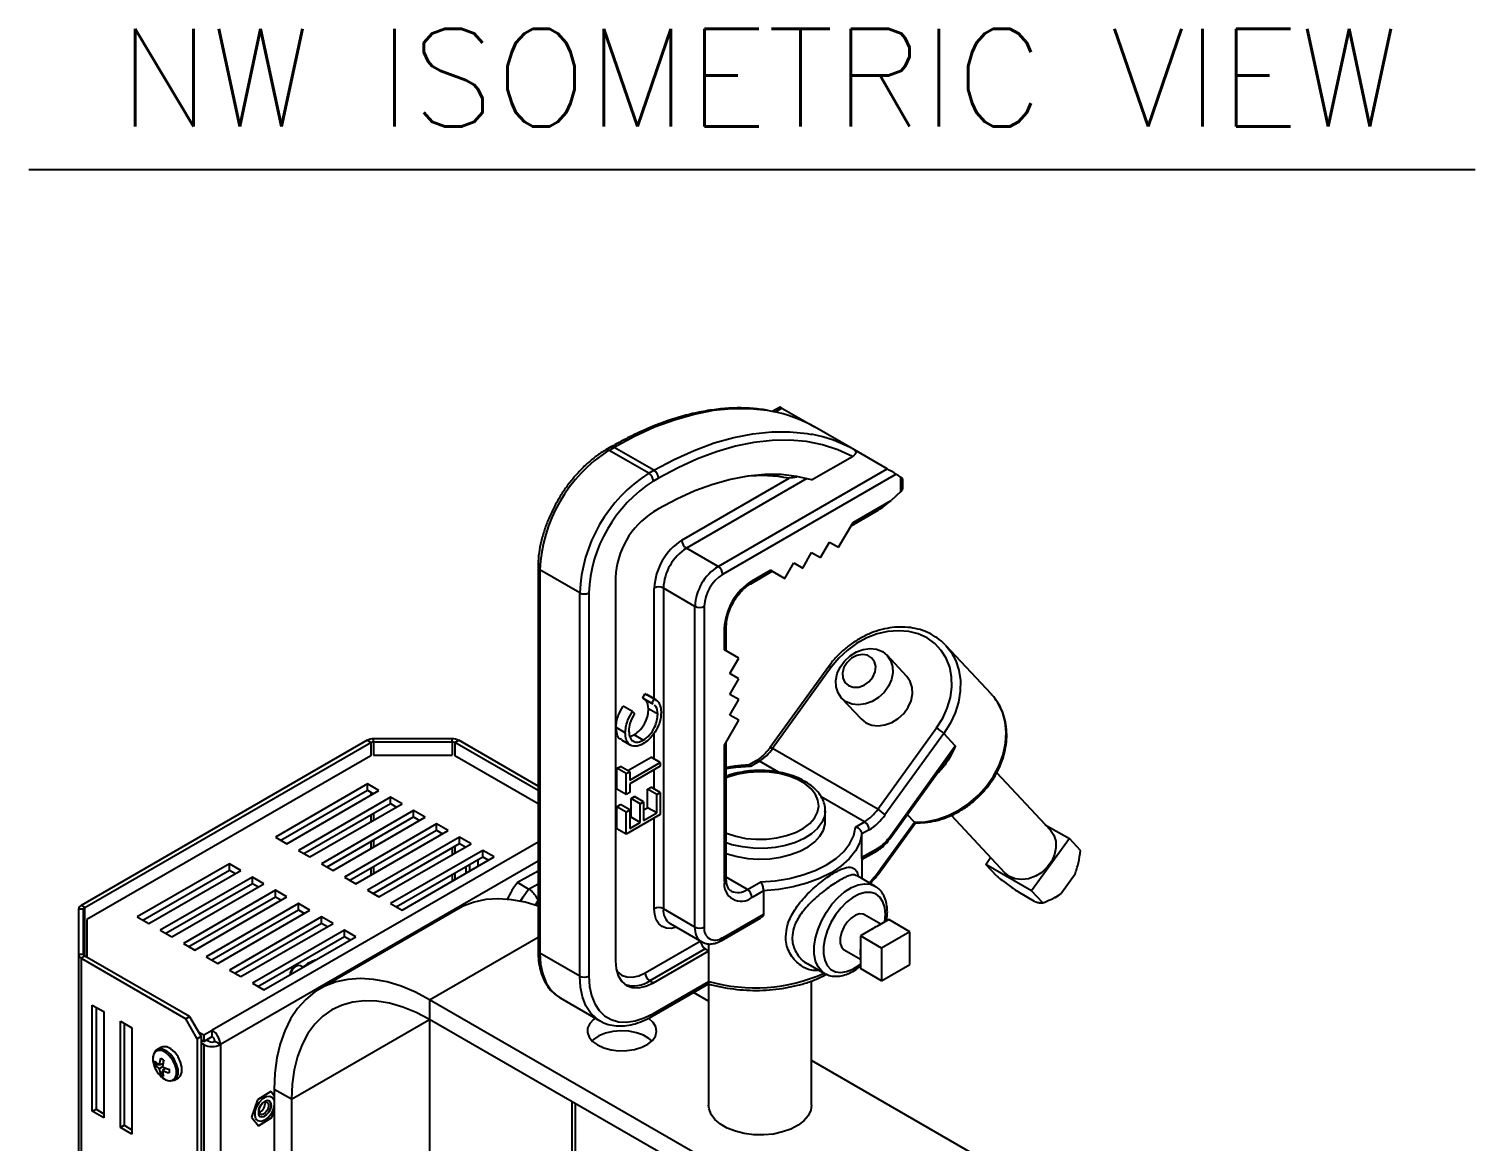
# Model space of a CAD drawing. Extents: x 9.3 to 87.2, y 0.6 to 68.8.
# Drawn here: x 9.65 to 20.75, y 11.1 to 19.64 of the extents above; entities that cross this region are included whole.
import ezdxf
from ezdxf.enums import TextEntityAlignment as Align

# ---------------------------------------------------------------- set-up
doc = ezdxf.new("R2010")
doc.units = 0
doc.header["$MEASUREMENT"] = 0
doc.layers.add('OBJECT', color=7, linetype='CONTINUOUS')
doc.styles.get("Standard").update_dxf_attribs({"font": 'SIMPLEX'})

msp = doc.modelspace()

# ---------------------------------------------------------------- linework, layer by layer
at = {"layer": 'OBJECT', "color": 1}
msp.add_line((9.65, 18.56), (20.754, 18.56), dxfattribs=at)
at = {"layer": 'OBJECT'}
for p, q in [((15.417, 16.737), (15.358, 16.703)), ((15.432, 16.728), (15.38, 16.698)), ((15.432, 16.728), (15.683, 16.584)), ((15.988, 16.407), (15.683, 16.584)), ((14.119, 16.43), (14.079, 16.407)), ((14.144, 16.427), (14.104, 16.404)), ((14.409, 16.228), (14.104, 16.404)), ((14.449, 16.251), (14.144, 16.427)), ((15.66, 16.177), (15.973, 16.358)), ((16.239, 16.262), (15.988, 16.407)), ((14.409, 16.228), (14.449, 16.251)), ((14.941, 15.513), (16.239, 16.262)), ((16.308, 16.22), (14.976, 15.451)), ((16.308, 16.22), (16.345, 16.196)), ((14.485, 16.19), (14.445, 16.167)), ((14.663, 15.714), (15.488, 16.19)), ((15.624, 16.187), (14.698, 15.653)), ((16.345, 16.087), (16.345, 16.196)), ((16.36, 16.121), (16.36, 16.185)), ((15.978, 15.851), (16.271, 16.02)), ((16.345, 16.087), (16.271, 16.02)), ((14.485, 15.955), (14.445, 15.932)), ((15.963, 15.825), (16.17, 15.945)), ((15.867, 15.66), (15.978, 15.851)), ((15.729, 15.58), (15.798, 15.699)), ((15.798, 15.699), (15.867, 15.66)), ((15.798, 15.699), (15.867, 15.66)), ((14.941, 15.513), (14.698, 15.653)), ((15.592, 15.5), (15.66, 15.62)), ((15.66, 15.62), (15.729, 15.58)), ((15.66, 15.62), (15.729, 15.58)), ((13.559, 15.506), (13.559, 12.563)), ((13.879, 15.309), (13.573, 15.486)), ((13.573, 15.486), (13.573, 12.542)), ((15.192, 15.38), (15.358, 15.476)), ((15.202, 15.403), (15.343, 15.484)), ((15.343, 15.484), (15.454, 15.421)), ((15.358, 15.476), (15.454, 15.421)), ((15.454, 15.421), (15.523, 15.54)), ((15.523, 15.54), (15.592, 15.5)), ((15.523, 15.54), (15.592, 15.5)), ((14.153, 15.427), (14.153, 12.483)), ((14.451, 14.495), (14.451, 15.346)), ((14.764, 15.206), (14.522, 15.346)), ((14.522, 15.346), (14.522, 12.883)), ((13.879, 12.366), (13.879, 15.309)), ((13.95, 15.309), (13.95, 12.366)), ((14.764, 12.743), (14.764, 15.206)), ((14.835, 15.206), (14.835, 12.743)), ((14.99, 14.872), (14.99, 15.035)), ((15.004, 14.864), (15.004, 15.056)), ((16.685, 14.911), (16.689, 14.906)), ((17.04, 14.531), (16.689, 14.906)), ((15.1, 14.808), (14.99, 14.872)), ((15.031, 14.689), (15.1, 14.808)), ((16.391, 14.668), (16.24, 14.83)), ((15.1, 14.649), (15.031, 14.689)), ((15.791, 14.745), (15.34, 14.12)), ((15.811, 14.738), (15.36, 14.113)), ((15.031, 14.53), (15.1, 14.649)), ((14.284, 14.398), (14.213, 14.439)), ((14.363, 14.501), (14.379, 14.534)), ((14.434, 14.461), (14.363, 14.501)), ((14.379, 14.534), (14.393, 14.526)), ((14.45, 14.493), (14.379, 14.534)), ((14.465, 14.487), (14.394, 14.528)), ((14.434, 14.461), (14.45, 14.493)), ((14.442, 14.454), (14.434, 14.461)), ((15.1, 14.49), (15.031, 14.53)), ((15.031, 14.371), (15.1, 14.49)), ((15.889, 14.502), (16.04, 14.341)), ((14.284, 14.398), (14.3, 14.383)), ((14.478, 14.378), (14.407, 14.419)), ((14.99, 14.14), (15.1, 14.331)), ((15.1, 14.331), (15.031, 14.371)), ((14.229, 14.234), (14.159, 14.275)), ((14.264, 14.207), (14.296, 14.219)), ((14.367, 14.178), (14.296, 14.219)), ((14.451, 14.033), (14.451, 14.233)), ((16.168, 13.647), (16.619, 14.272)), ((16.674, 14.229), (16.223, 13.604)), ((16.674, 14.229), (16.763, 14.134)), ((12.246, 14.177), (10.051, 12.909)), ((10.079, 12.893), (12.275, 14.16)), ((12.275, 14.16), (12.246, 14.177)), ((12.275, 14.16), (12.275, 14.058)), ((12.296, 14.165), (12.296, 14.188)), ((12.9, 14.188), (12.296, 14.188)), ((12.296, 14.165), (12.9, 14.165)), ((12.296, 14.165), (12.296, 14.063)), ((12.9, 14.165), (12.9, 14.188)), ((12.9, 14.165), (12.9, 14.063)), ((12.921, 14.16), (12.95, 14.177)), ((13.559, 13.792), (12.921, 14.16)), ((12.921, 14.16), (12.921, 14.058)), ((13.559, 13.825), (12.95, 14.177)), ((14.199, 14.181), (14.27, 14.14)), ((14.99, 13.093), (14.99, 14.14)), ((15.004, 13.113), (15.004, 14.165)), ((16.168, 13.647), (15.36, 14.113)), ((16.254, 13.428), (16.763, 14.134)), ((12.275, 14.058), (10.094, 12.8)), ((12.296, 14.063), (12.9, 14.063)), ((13.559, 13.69), (12.921, 14.058)), ((14.249, 13.944), (14.427, 14.047)), ((14.263, 13.87), (14.498, 14.006)), ((14.498, 14.006), (14.427, 14.047)), ((14.498, 14.006), (14.498, 13.979)), ((15.234, 14.02), (15.174, 13.985)), ((15.259, 14.017), (15.19, 13.977)), ((15.406, 13.932), (15.259, 14.017)), ((16.259, 13.42), (16.679, 14.001)), ((14.165, 13.962), (14.192, 13.977)), ((14.165, 13.803), (14.165, 13.962)), ((14.236, 13.921), (14.165, 13.962)), ((14.263, 13.936), (14.192, 13.977)), ((14.236, 13.921), (14.263, 13.936)), ((14.236, 13.762), (14.236, 13.921)), ((14.498, 13.979), (14.263, 13.843)), ((14.263, 13.936), (14.263, 13.87)), ((14.451, 13.804), (14.451, 13.952)), ((17.493, 13.487), (17.081, 13.928)), ((12.25, 13.842), (11.543, 13.434)), ((11.585, 13.409), (12.25, 13.793)), ((11.631, 13.383), (12.338, 13.791)), ((12.338, 13.791), (12.25, 13.842)), ((12.25, 13.793), (12.25, 13.842)), ((12.25, 13.793), (12.296, 13.766)), ((12.275, 13.778), (12.275, 13.754)), ((14.236, 13.762), (14.165, 13.803)), ((14.263, 13.777), (14.236, 13.762)), ((14.263, 13.843), (14.263, 13.777)), ((14.4, 13.803), (14.427, 13.818)), ((14.4, 13.659), (14.4, 13.803)), ((14.471, 13.762), (14.4, 13.803)), ((14.498, 13.777), (14.427, 13.818)), ((14.471, 13.762), (14.498, 13.777)), ((14.498, 13.777), (14.498, 13.607)), ((12.426, 13.74), (11.719, 13.332)), ((11.762, 13.307), (12.426, 13.691)), ((11.808, 13.281), (12.515, 13.689)), ((12.515, 13.689), (12.426, 13.74)), ((12.426, 13.691), (12.426, 13.74)), ((12.426, 13.691), (12.472, 13.664)), ((14.165, 13.667), (14.192, 13.683)), ((14.165, 13.497), (14.165, 13.667)), ((14.236, 13.626), (14.165, 13.667)), ((14.263, 13.642), (14.192, 13.683)), ((14.273, 13.729), (14.3, 13.745)), ((14.273, 13.586), (14.273, 13.729)), ((14.343, 13.688), (14.273, 13.729)), ((14.37, 13.704), (14.3, 13.745)), ((14.343, 13.688), (14.37, 13.704)), ((14.343, 13.545), (14.343, 13.688)), ((14.37, 13.704), (14.37, 13.56)), ((14.37, 13.642), (14.4, 13.659)), ((14.471, 13.619), (14.4, 13.659)), ((14.471, 13.619), (14.471, 13.762)), ((16.066, 13.551), (15.732, 13.744)), ((12.603, 13.638), (11.896, 13.229)), ((11.939, 13.205), (12.603, 13.589)), ((11.985, 13.178), (12.692, 13.587)), ((12.275, 13.603), (12.275, 13.55)), ((12.296, 13.615), (12.296, 13.562)), ((12.692, 13.587), (12.603, 13.638)), ((12.603, 13.589), (12.603, 13.638)), ((12.603, 13.589), (12.649, 13.562)), ((14.236, 13.626), (14.263, 13.642)), ((14.236, 13.456), (14.236, 13.626)), ((14.498, 13.607), (14.236, 13.456)), ((14.263, 13.642), (14.263, 13.499)), ((14.263, 13.58), (14.273, 13.586)), ((14.343, 13.545), (14.273, 13.586)), ((14.37, 13.56), (14.471, 13.619)), ((14.451, 12.883), (14.451, 13.58)), ((15.764, 13.554), (15.764, 13.636)), ((15.764, 13.636), (15.764, 13.628)), ((15.997, 13.511), (16.066, 13.551)), ((16.192, 13.192), (16.449, 13.548)), ((16.449, 13.548), (16.394, 13.607)), ((16.73, 13.601), (17.142, 13.159)), ((12.78, 13.536), (12.073, 13.127)), ((12.115, 13.103), (12.78, 13.487)), ((12.161, 13.076), (12.868, 13.485)), ((12.868, 13.485), (12.78, 13.536)), ((12.78, 13.487), (12.78, 13.536)), ((12.78, 13.487), (12.826, 13.46)), ((14.236, 13.456), (14.165, 13.497)), ((14.263, 13.499), (14.343, 13.545)), ((16.102, 13.49), (16.046, 13.458)), ((16.046, 13.279), (16.046, 13.458)), ((16.197, 13.183), (16.457, 13.544)), ((17.454, 13.528), (17.639, 13.422)), ((13.559, 13.395), (11.056, 11.951)), ((11.543, 13.434), (11.631, 13.383)), ((11.719, 13.332), (11.808, 13.281)), ((12.957, 13.434), (12.25, 13.025)), ((12.275, 13.399), (12.275, 13.346)), ((12.292, 13.001), (12.957, 13.385)), ((12.296, 13.411), (12.296, 13.358)), ((12.338, 12.974), (13.045, 13.383)), ((13.134, 13.332), (12.426, 12.923)), ((12.9, 13.352), (12.9, 13.299)), ((12.921, 13.364), (12.921, 13.311)), ((13.045, 13.383), (12.957, 13.434)), ((12.957, 13.385), (12.957, 13.434)), ((12.957, 13.385), (13.003, 13.358)), ((13.222, 13.281), (13.134, 13.332)), ((13.134, 13.283), (13.134, 13.332)), ((16.046, 13.279), (16.173, 13.352)), ((16.048, 13.263), (16.163, 13.329)), ((17.639, 13.422), (17.349, 13.02)), ((17.724, 13.331), (17.639, 13.422)), ((11.189, 13.229), (10.482, 12.821)), ((13.559, 13.248), (11.12, 11.841)), ((11.277, 13.178), (11.189, 13.229)), ((11.189, 13.181), (11.189, 13.229)), ((11.896, 13.229), (11.985, 13.178)), ((12.469, 12.899), (13.134, 13.283)), ((12.515, 12.872), (13.222, 13.281)), ((13.036, 13.173), (13.036, 13.226)), ((13.096, 13.261), (13.096, 13.208)), ((13.134, 13.283), (13.18, 13.256)), ((16.048, 13.114), (16.048, 13.263)), ((16.996, 13.224), (17.033, 13.276)), ((17.349, 13.02), (16.996, 13.224)), ((17.081, 13.133), (16.996, 13.224)), ((10.524, 12.797), (11.189, 13.181)), ((10.57, 12.77), (11.277, 13.178)), ((11.366, 13.127), (10.659, 12.719)), ((11.189, 13.181), (11.235, 13.154)), ((11.454, 13.076), (11.366, 13.127)), ((11.366, 13.078), (11.366, 13.127)), ((12.073, 13.127), (12.161, 13.076)), ((12.275, 13.195), (12.275, 13.142)), ((12.296, 13.207), (12.296, 13.154)), ((12.9, 13.148), (12.9, 13.095)), ((12.921, 13.16), (12.921, 13.107)), ((13.008, 13.157), (13.008, 13.21)), ((13.559, 13.173), (13.402, 13.084)), ((15.167, 13.032), (15.004, 13.125)), ((16.146, 13.058), (16.007, 13.139)), ((17.682, 13.148), (17.578, 13.003)), ((10.701, 12.695), (11.366, 13.078)), ((10.747, 12.668), (11.454, 13.076)), ((11.543, 13.025), (10.836, 12.617)), ((11.366, 13.078), (11.412, 13.052)), ((11.631, 12.974), (11.543, 13.025)), ((11.543, 12.976), (11.543, 13.025)), ((12.25, 13.025), (12.338, 12.974)), ((12.296, 13.003), (12.296, 12.999)), ((13.487, 13.035), (13.402, 13.084)), ((13.487, 13.035), (13.559, 13.076)), ((15.167, 13.032), (15.269, 13.091)), ((15.291, 13.022), (15.202, 12.97)), ((15.291, 13.022), (15.291, 12.843)), ((17.372, 12.94), (17.245, 13.013)), ((17.434, 12.929), (17.349, 13.02)), ((10.07, 12.88), (10.03, 12.88)), ((10.03, 12.88), (10.03, 12.532)), ((10.079, 12.893), (10.051, 12.909)), ((10.07, 12.532), (10.07, 12.88)), ((10.079, 12.519), (10.079, 12.893)), ((10.878, 12.593), (11.543, 12.976)), ((10.924, 12.566), (11.631, 12.974)), ((11.719, 12.923), (11.012, 12.515)), ((11.543, 12.976), (11.589, 12.95)), ((11.808, 12.872), (11.719, 12.923)), ((11.719, 12.874), (11.719, 12.923)), ((12.944, 12.881), (11.883, 12.269)), ((12.426, 12.923), (12.515, 12.872)), ((13.56, 12.946), (13.536, 12.912)), ((14.764, 12.743), (14.522, 12.883)), ((17.52, 12.966), (17.529, 12.971)), ((10.094, 12.8), (10.094, 12.51)), ((10.482, 12.821), (10.57, 12.77)), ((11.055, 12.491), (11.719, 12.874)), ((11.101, 12.464), (11.808, 12.872)), ((11.896, 12.821), (11.189, 12.413)), ((11.231, 12.389), (11.896, 12.772)), ((11.277, 12.362), (11.985, 12.77)), ((11.719, 12.874), (11.765, 12.848)), ((11.985, 12.77), (11.896, 12.821)), ((11.896, 12.772), (11.896, 12.821)), ((11.896, 12.772), (11.942, 12.746)), ((14.966, 12.638), (15.269, 12.813)), ((14.976, 12.661), (15.291, 12.843)), ((16.19, 12.765), (16.066, 12.837)), ((16.252, 12.801), (16.161, 12.748)), ((16.415, 12.707), (16.252, 12.801)), ((10.659, 12.719), (10.747, 12.668)), ((12.073, 12.719), (11.366, 12.311)), ((11.408, 12.287), (12.073, 12.67)), ((11.454, 12.26), (12.161, 12.668)), ((12.161, 12.668), (12.073, 12.719)), ((12.073, 12.67), (12.073, 12.719)), ((12.073, 12.67), (12.119, 12.644)), ((12.727, 12.185), (13.559, 12.666)), ((14.573, 12.769), (14.816, 12.629)), ((16.126, 12.728), (16.034, 12.675)), ((16.197, 12.581), (16.034, 12.675)), ((16.034, 12.675), (16.034, 12.57)), ((16.161, 12.748), (16.126, 12.728)), ((16.415, 12.707), (16.197, 12.581)), ((16.415, 12.456), (16.415, 12.707)), ((10.836, 12.617), (10.924, 12.566)), ((14.382, 12.392), (14.804, 12.635)), ((14.843, 12.576), (14.418, 12.331)), ((14.445, 12.315), (14.87, 12.561)), ((14.843, 12.576), (14.87, 12.561)), ((14.87, 12.561), (14.87, 12.614)), ((14.87, 12.325), (14.87, 12.561)), ((15.91, 12.567), (16.034, 12.495)), ((16.034, 12.57), (16.034, 12.529)), ((16.197, 12.581), (16.197, 12.33)), ((10.03, 12.532), (10.03, 6.999)), ((10.07, 12.532), (10.03, 12.532)), ((10.079, 12.519), (10.051, 12.503)), ((10.051, 12.503), (10.051, 6.971)), ((10.051, 12.503), (10.855, 12.039)), ((10.883, 12.055), (10.079, 12.519)), ((11.012, 12.515), (11.101, 12.464)), ((11.701, 12.442), (11.688, 12.434)), ((11.753, 12.435), (11.736, 12.445)), ((13.879, 12.366), (13.573, 12.542)), ((15.631, 12.46), (15.759, 12.387)), ((16.034, 12.529), (16.034, 12.424)), ((16.197, 12.33), (16.415, 12.456)), ((11.189, 12.413), (11.277, 12.362)), ((14.418, 12.331), (14.445, 12.315)), ((14.445, 12.08), (14.87, 12.325)), ((15.659, 11.374), (15.659, 12.329)), ((15.763, 12.384), (15.759, 12.387)), ((16.197, 12.33), (16.034, 12.424)), ((11.366, 12.311), (11.454, 12.26)), ((14.434, 12.057), (14.867, 12.307)), ((14.869, 12.173), (14.752, 12.241)), ((14.869, 12.306), (14.869, 11.374)), ((10.137, 12.144), (10.226, 12.093)), ((10.137, 11.328), (10.137, 12.144)), ((10.166, 12.128), (10.166, 11.344)), ((12.727, 12.185), (12.727, 12.033)), ((16.74, 9.868), (12.727, 12.185)), ((13.729, 12.199), (14.034, 12.022)), ((10.226, 12.093), (10.226, 11.277)), ((10.353, 12.02), (10.441, 11.969)), ((10.353, 11.203), (10.353, 12.02)), ((10.381, 12.003), (10.381, 11.22)), ((10.855, 12.039), (10.883, 12.055)), ((10.943, 11.885), (10.855, 12.039)), ((10.883, 12.055), (10.972, 11.902)), ((11.666, 11.42), (12.727, 12.032)), ((16.74, 9.716), (12.727, 12.033)), ((12.727, 12.032), (12.727, 8.038)), ((10.441, 11.969), (10.441, 11.152)), ((10.972, 11.902), (10.943, 11.885)), ((10.943, 11.885), (10.943, 6.728)), ((10.95, 11.939), (10.993, 11.914)), ((10.972, 11.902), (10.972, 6.757)), ((10.993, 11.914), (11.056, 11.951)), ((10.993, 11.914), (10.993, 11.865)), ((10.993, 11.865), (11.056, 11.902)), ((11.056, 11.902), (11.056, 11.951)), ((10.664, 11.819), (10.633, 11.801)), ((10.993, 11.865), (10.972, 11.877)), ((10.972, 11.853), (10.993, 11.841)), ((10.993, 11.841), (10.993, 6.776)), ((11.035, 11.865), (11.014, 11.877)), ((11.12, 11.841), (11.078, 11.865)), ((11.12, 11.841), (11.12, 6.865)), ((10.619, 11.685), (10.646, 11.688)), ((10.651, 11.685), (10.679, 11.696)), ((10.677, 11.67), (10.651, 11.655)), ((10.665, 11.691), (10.679, 11.692)), ((10.677, 11.64), (10.7, 11.66)), ((10.688, 11.65), (10.697, 11.661)), ((17.801, 10.481), (15.659, 11.717)), ((10.661, 11.613), (10.677, 11.635)), ((10.768, 11.567), (10.799, 11.585)), ((11.508, 11.479), (11.406, 11.415)), ((11.534, 11.447), (11.508, 11.479)), ((11.666, 11.42), (11.534, 11.496)), ((11.534, 11.496), (11.534, 7.268)), ((10.137, 11.328), (10.166, 11.344)), ((10.226, 11.277), (10.137, 11.328)), ((10.166, 11.344), (10.226, 11.309)), ((11.406, 11.415), (11.359, 11.283)), ((11.495, 11.407), (11.495, 11.407)), ((11.515, 11.279), (11.534, 11.331)), ((11.666, 11.42), (11.666, 7.242)), ((13.821, 8.668), (13.821, 11.401)), ((13.848, 8.683), (13.848, 11.385)), ((10.353, 11.203), (10.381, 11.22)), ((10.381, 11.22), (10.441, 11.185)), ((11.359, 11.283), (11.413, 11.215)), ((11.413, 11.215), (11.515, 11.279)), ((11.426, 11.287), (11.426, 11.287)), ((10.441, 11.152), (10.353, 11.203))]:
    msp.add_line(p, q, dxfattribs=at)
at = {"layer": 'OBJECT', "flags": 128}
for points in [[(15.356, 16.703), (15.32, 16.71), (15.186, 16.723), (15.047, 16.723), (14.904, 16.709), (14.757, 16.68), (14.606, 16.637), (14.453, 16.581), (14.299, 16.511), (14.144, 16.427)], [(14.449, 16.251), (14.604, 16.334), (14.759, 16.404), (14.912, 16.461), (15.062, 16.504), (15.209, 16.532), (15.353, 16.547), (15.492, 16.547), (15.626, 16.533), (15.66, 16.527)], [(15.973, 16.358), (15.862, 16.408), (15.744, 16.446), (15.62, 16.471), (15.49, 16.482), (15.356, 16.48), (15.217, 16.464), (15.075, 16.435), (14.93, 16.393), (14.783, 16.338), (14.634, 16.27), (14.485, 16.19)], [(15.66, 16.177), (15.545, 16.204), (15.425, 16.218), (15.3, 16.219), (15.171, 16.206), (15.038, 16.181), (14.902, 16.143), (14.764, 16.093), (14.625, 16.03), (14.485, 15.955)], [(16.619, 14.272), (16.666, 14.346), (16.701, 14.425), (16.725, 14.505), (16.736, 14.585), (16.734, 14.664), (16.72, 14.738), (16.693, 14.807), (16.654, 14.868), (16.605, 14.921), (16.546, 14.963), (16.479, 14.994), (16.405, 15.013), (16.326, 15.019), (16.245, 15.012), (16.163, 14.994), (16.083, 14.963), (16.005, 14.92), (15.933, 14.868), (15.868, 14.807), (15.811, 14.738)], [(15.926, 14.473), (15.889, 14.502), (15.863, 14.541), (15.848, 14.587), (15.846, 14.637), (15.857, 14.689), (15.879, 14.74), (15.913, 14.786), (15.955, 14.826), (16.004, 14.856), (16.056, 14.875), (16.109, 14.882), (16.159, 14.876), (16.204, 14.859), (16.24, 14.829), (16.266, 14.791), (16.281, 14.745), (16.283, 14.695), (16.273, 14.643), (16.25, 14.592), (16.216, 14.545), (16.174, 14.506), (16.125, 14.476), (16.073, 14.457), (16.02, 14.45), (15.97, 14.455), (15.926, 14.473)], [(16.689, 14.906), (16.731, 14.854), (16.766, 14.788), (16.79, 14.715), (16.802, 14.636), (16.801, 14.554), (16.787, 14.471), (16.761, 14.388), (16.723, 14.306), (16.674, 14.229)], [(15.943, 14.597), (15.979, 14.585), (16.021, 14.586), (16.063, 14.6), (16.1, 14.626), (16.129, 14.662), (16.147, 14.702), (16.152, 14.743), (16.142, 14.781), (16.12, 14.811), (16.088, 14.83), (16.048, 14.835), (16.006, 14.828), (15.966, 14.807), (15.932, 14.776), (15.908, 14.737), (15.897, 14.696), (15.899, 14.656), (15.915, 14.622), (15.943, 14.597)], [(16.04, 14.341), (16.076, 14.312), (16.121, 14.294), (16.171, 14.288), (16.223, 14.295), (16.276, 14.315), (16.324, 14.345), (16.367, 14.384), (16.4, 14.431), (16.423, 14.481), (16.434, 14.533), (16.432, 14.584), (16.417, 14.63), (16.391, 14.668), (16.391, 14.668)], [(16.449, 13.548), (16.534, 13.552), (16.621, 13.569), (16.707, 13.599), (16.79, 13.641), (16.868, 13.693), (16.94, 13.755), (17.003, 13.825), (17.057, 13.902), (17.1, 13.984), (17.13, 14.068), (17.148, 14.154), (17.153, 14.238), (17.145, 14.319), (17.124, 14.395), (17.09, 14.465), (17.058, 14.51)], [(17.058, 14.51), (17.044, 14.526), (17.04, 14.531)], [(15.19, 13.977), (15.078, 13.969), (15.004, 13.959)], [(15.004, 13.464), (15.007, 13.463), (15.078, 13.44), (15.154, 13.424), (15.233, 13.417), (15.314, 13.418), (15.393, 13.428), (15.468, 13.445), (15.536, 13.47), (15.596, 13.501), (15.645, 13.538), (15.681, 13.58), (15.705, 13.624), (15.714, 13.671), (15.708, 13.717), (15.689, 13.762), (15.655, 13.805), (15.609, 13.843), (15.552, 13.876), (15.486, 13.902), (15.412, 13.922), (15.334, 13.933), (15.254, 13.936), (15.173, 13.931), (15.096, 13.917), (15.024, 13.896), (15.004, 13.889)], [(15.764, 13.628), (15.758, 13.593), (15.739, 13.545), (15.705, 13.5), (15.659, 13.459), (15.602, 13.423), (15.535, 13.393), (15.46, 13.37), (15.379, 13.355), (15.296, 13.347), (15.211, 13.349), (15.128, 13.358), (15.048, 13.375), (15.004, 13.389)], [(15.004, 13.307), (15.011, 13.305), (15.087, 13.284), (15.169, 13.27), (15.253, 13.265), (15.338, 13.268), (15.42, 13.28), (15.498, 13.299), (15.57, 13.326), (15.632, 13.359), (15.684, 13.397), (15.724, 13.441), (15.75, 13.487), (15.763, 13.536), (15.764, 13.554)], [(15.269, 13.091), (15.381, 13.099), (15.49, 13.116), (15.593, 13.143), (15.688, 13.178), (15.773, 13.22), (15.847, 13.269), (15.907, 13.324), (15.953, 13.384), (15.983, 13.447), (15.997, 13.511)], [(16.046, 13.458), (16.029, 13.391), (15.996, 13.327), (15.948, 13.266), (15.885, 13.21), (15.809, 13.159), (15.721, 13.115), (15.623, 13.079), (15.517, 13.051), (15.406, 13.032), (15.291, 13.022)], [(17.493, 13.487), (17.493, 13.487), (17.519, 13.448), (17.534, 13.402), (17.536, 13.352), (17.525, 13.3), (17.503, 13.249), (17.469, 13.203), (17.427, 13.163), (17.378, 13.133), (17.326, 13.114), (17.273, 13.107), (17.223, 13.112), (17.178, 13.13), (17.142, 13.159)], [(16.173, 13.352), (16.172, 13.344), (16.17, 13.338), (16.167, 13.333), (16.163, 13.329), (16.163, 13.329)], [(16.254, 13.428), (16.257, 13.425), (16.259, 13.422), (16.259, 13.42), (16.259, 13.42)], [(16.197, 13.183), (16.197, 13.183), (16.197, 13.185), (16.195, 13.188), (16.192, 13.192)], [(13.425, 12.942), (13.444, 12.975), (13.487, 13.035)], [(15.759, 12.387), (15.737, 12.403), (15.709, 12.437), (15.689, 12.482), (15.68, 12.535), (15.68, 12.595), (15.689, 12.66), (15.709, 12.727), (15.737, 12.794), (15.773, 12.858), (15.815, 12.918), (15.863, 12.97), (15.913, 13.013), (15.965, 13.046), (16.017, 13.067), (16.066, 13.076), (16.111, 13.072), (16.146, 13.058)], [(16.222, 12.783), (16.226, 12.84), (16.221, 12.893), (16.207, 12.937), (16.183, 12.973), (16.152, 12.997), (16.114, 13.009), (16.071, 13.008), (16.024, 12.995), (15.976, 12.97), (15.928, 12.934), (15.883, 12.889), (15.842, 12.836), (15.807, 12.777), (15.779, 12.715), (15.76, 12.653), (15.75, 12.593), (15.75, 12.537), (15.76, 12.488), (15.779, 12.448), (15.807, 12.418), (15.842, 12.4), (15.883, 12.394), (15.928, 12.401), (15.976, 12.42), (16.024, 12.451), (16.034, 12.459)], [(16.146, 13.058), (16.151, 13.055), (16.154, 13.053)], [(13.559, 12.904), (13.461, 12.933), (13.356, 12.953), (13.256, 12.96), (13.159, 12.954), (13.068, 12.934), (12.984, 12.902), (12.944, 12.881)], [(14.621, 12.741), (14.582, 12.732), (14.545, 12.734), (14.513, 12.746), (14.487, 12.768), (14.467, 12.799), (14.455, 12.838), (14.451, 12.883)], [(16.066, 12.837), (16.056, 12.841), (16.028, 12.844), (15.996, 12.834), (15.963, 12.812), (15.932, 12.781), (15.907, 12.742), (15.888, 12.7), (15.879, 12.658), (15.879, 12.62), (15.888, 12.59), (15.907, 12.569), (15.91, 12.567)], [(11.736, 12.445), (11.72, 12.448), (11.701, 12.442)], [(13.573, 12.542), (13.579, 12.458), (13.595, 12.382), (13.621, 12.315), (13.658, 12.26), (13.703, 12.216), (13.729, 12.199)], [(14.153, 12.483), (14.159, 12.421), (14.175, 12.367), (14.202, 12.325), (14.239, 12.295), (14.283, 12.278), (14.333, 12.276), (14.388, 12.289), (14.445, 12.315)], [(12.727, 12.185), (12.617, 12.243), (12.507, 12.288), (12.4, 12.321), (12.296, 12.341), (12.195, 12.348), (12.099, 12.341), (12.008, 12.322), (11.923, 12.29), (11.845, 12.245), (11.775, 12.187), (11.712, 12.118), (11.659, 12.038), (11.614, 11.947), (11.579, 11.847), (11.554, 11.738), (11.539, 11.621), (11.534, 11.496)], [(14.032, 12.024), (14.008, 12.04), (13.963, 12.083), (13.927, 12.139), (13.9, 12.206), (13.884, 12.282), (13.879, 12.366)], [(13.95, 12.366), (13.955, 12.287), (13.97, 12.216), (13.994, 12.154), (14.028, 12.102), (14.07, 12.061), (14.12, 12.032), (14.177, 12.016), (14.239, 12.013), (14.305, 12.023), (14.374, 12.045), (14.445, 12.08)], [(14.161, 12.411), (14.17, 12.4), (14.201, 12.374), (14.24, 12.36), (14.284, 12.358), (14.332, 12.369), (14.382, 12.392)], [(12.727, 12.033), (12.623, 12.087), (12.52, 12.128), (12.419, 12.158), (12.321, 12.174), (12.227, 12.177), (12.137, 12.166), (12.054, 12.143), (11.977, 12.107), (11.907, 12.058), (11.845, 11.997), (11.791, 11.925), (11.747, 11.842), (11.712, 11.749), (11.686, 11.647), (11.671, 11.537), (11.666, 11.42)], [(13.999, 12.043), (13.986, 12.033), (13.956, 12.002), (13.94, 11.967), (13.939, 11.932), (13.951, 11.897), (13.977, 11.865), (14.015, 11.837)], [(14.015, 11.837), (14.064, 11.815), (14.12, 11.8), (14.18, 11.793), (14.242, 11.794), (14.301, 11.803), (14.355, 11.82), (14.401, 11.843), (14.437, 11.872), (14.46, 11.906), (14.468, 11.941), (14.463, 11.976), (14.444, 12.01), (14.411, 12.04), (14.407, 12.043)], [(14.433, 11.869), (14.411, 11.888), (14.368, 11.913), (14.315, 11.931), (14.257, 11.943), (14.195, 11.946), (14.134, 11.941), (14.077, 11.927), (14.027, 11.907), (13.986, 11.88), (13.973, 11.869)], [(10.639, 11.623), (10.642, 11.62), (10.67, 11.59), (10.699, 11.57), (10.728, 11.562), (10.754, 11.566), (10.772, 11.583), (10.782, 11.61), (10.782, 11.645), (10.772, 11.683), (10.754, 11.721), (10.728, 11.754), (10.699, 11.779), (10.67, 11.794), (10.642, 11.796), (10.62, 11.785), (10.606, 11.763), (10.601, 11.732), (10.601, 11.732)], [(10.734, 11.562), (10.739, 11.561), (10.765, 11.566), (10.784, 11.583), (10.795, 11.612), (10.795, 11.648), (10.784, 11.688), (10.765, 11.728), (10.739, 11.763), (10.708, 11.789), (10.677, 11.804), (10.648, 11.806), (10.625, 11.795), (10.611, 11.774)], [(10.799, 11.585), (10.815, 11.601), (10.825, 11.629), (10.825, 11.666), (10.815, 11.706), (10.796, 11.746), (10.77, 11.781), (10.739, 11.807), (10.708, 11.822), (10.679, 11.824), (10.664, 11.819)], [(10.601, 11.732), (10.606, 11.695), (10.617, 11.661)], [(11.461, 11.26), (11.433, 11.25), (11.41, 11.254), (11.393, 11.269), (11.386, 11.296), (11.388, 11.329), (11.4, 11.365), (11.421, 11.398), (11.447, 11.425), (11.474, 11.441), (11.5, 11.444), (11.521, 11.434), (11.533, 11.413), (11.534, 11.41)], [(11.438, 11.284), (11.456, 11.289), (11.475, 11.302), (11.492, 11.322), (11.504, 11.346), (11.509, 11.37), (11.507, 11.391), (11.498, 11.405), (11.483, 11.41), (11.465, 11.406), (11.446, 11.392), (11.429, 11.372), (11.417, 11.348), (11.412, 11.324), (11.414, 11.303), (11.423, 11.289), (11.438, 11.284)], [(11.47, 11.4), (11.482, 11.396), (11.489, 11.385), (11.49, 11.369), (11.486, 11.351), (11.477, 11.332), (11.464, 11.317), (11.449, 11.306), (11.435, 11.303), (11.424, 11.307), (11.417, 11.318), (11.415, 11.334), (11.419, 11.353), (11.429, 11.371), (11.441, 11.387), (11.456, 11.397), (11.47, 11.4)], [(11.495, 11.407), (11.498, 11.405), (11.507, 11.391), (11.509, 11.37), (11.504, 11.346), (11.492, 11.322), (11.475, 11.302), (11.456, 11.289), (11.438, 11.284), (11.426, 11.287)], [(15.659, 11.374), (15.653, 11.336), (15.634, 11.294), (15.601, 11.255), (15.556, 11.22), (15.5, 11.191), (15.436, 11.169), (15.366, 11.153), (15.292, 11.146), (15.217, 11.147), (15.143, 11.157), (15.074, 11.174), (15.012, 11.198), (14.959, 11.229), (14.917, 11.264), (14.888, 11.304), (14.872, 11.347), (14.869, 11.374)]]:
    msp.add_lwpolyline(points, dxfattribs=at)
at = {"layer": 'OBJECT'}
for centre, radius, start, end in [((15.157, 15.654), 1.068, 60.5136, 79.2711), ((15.462, 15.477), 1.069, 60.5149, 79.3556), ((14.72, 15.436), 1.148, 122.4873, 177.5127), ((14.089, 16.386), 0.0229, 51.1406, 117.5645), ((14.129, 16.407), 0.0251, 54.3806, 114.3092), ((15.026, 15.26), 1.148, 122.487, 177.513), ((14.368, 16.163), 0.0768, 2.6055, 57.3947), ((14.408, 16.186), 0.0768, 2.6055, 57.3947), ((15.02, 15.263), 1.072, 122.4873, 177.5127), ((15.273, 15.065), 1.145, 79.2079, 95.9954), ((14.786, 15.398), 0.633, 122.6055, 177.3945), ((14.912, 15.326), 0.461, 122.6054, 177.3946), ((14.74, 15.717), 0.0768, 182.6057, 237.3945), ((14.905, 15.329), 0.384, 122.6055, 177.3946), ((13.583, 15.508), 0.0238, 183.7631, 247.542), ((15.148, 15.189), 0.384, 122.6055, 177.3946), ((15.142, 15.193), 0.307, 122.6057, 177.3943), ((14.9, 15.448), 0.0768, 2.6062, 57.3938), ((14.486, 15.278), 0.0769, 62.6098, 117.3901), ((15.45, 15.014), 0.461, 122.6056, 177.3944), ((15.177, 15.4), 0.0252, 305.7096, 5.6186), ((13.914, 15.378), 0.0769, 242.6097, 297.3902), ((14.8, 15.275), 0.0769, 242.6097, 297.3904), ((14.979, 15.058), 0.0252, 294.4057, 353.9406), ((15.79, 14.713), 0.0324, 50.173, 89.1052), ((16.478, 14.028), 0.281, 45.72, 59.9874), ((12.294, 14.087), 0.101, 88.8556, 118.0405), ((12.295, 14.122), 0.0433, 88.8616, 118.034), ((12.902, 14.087), 0.101, 61.9599, 91.1435), ((12.901, 14.122), 0.0433, 61.9601, 91.143), ((15.083, 14.306), 0.338, 301.3932, 325.1483), ((15.34, 14.088), 0.0324, 50.1721, 89.1136), ((15.244, 13.997), 0.0251, 54.3837, 114.3062), ((15.89, 13.84), 0.338, 301.3932, 325.1483), ((16.025, 13.486), 0.0768, 2.6053, 57.3947), ((15.89, 13.836), 0.406, 301.3929, 325.1482), ((16.027, 13.403), 0.281, 45.7199, 59.9863), ((16.032, 13.583), 0.271, 301.3928, 325.1485), ((14.979, 13.116), 0.0251, 294.3745, 354.3048), ((15.286, 13.844), 1.116, 317.047, 324.2637), ((13.88, 12.701), 0.613, 141.2344, 155.276), ((15.119, 13.072), 0.131, 170.7858, 309.2033), ((15.094, 13.131), 0.123, 244.8765, 306.3004), ((15.125, 12.967), 0.0768, 2.6053, 57.3947), ((17.38, 13.254), 0.32, 297.761, 308.2522), ((10.065, 12.877), 0.0352, 114.3741, 174.3058), ((10.085, 12.879), 0.0151, 114.3865, 174.2944), ((14.486, 12.815), 0.0769, 62.6098, 117.3901), ((14.64, 12.867), 0.119, 172.4742, 236.2136), ((14.886, 12.729), 0.123, 173.6728, 235.3866), ((14.8, 12.811), 0.0769, 242.6097, 297.3904), ((14.921, 12.729), 0.0873, 170.7858, 309.2032), ((14.951, 12.659), 0.0252, 305.7059, 5.6205), ((16.216, 12.612), 0.147, 112.0237, 127.971), ((13.584, 12.565), 0.0251, 185.6955, 245.6247), ((14.885, 12.641), 0.0777, 186.0389, 237.2046), ((16.179, 12.55), 0.147, 172.0293, 187.9707), ((10.065, 12.535), 0.0352, 185.6954, 245.6247), ((10.085, 12.533), 0.0151, 185.6961, 245.6248), ((11.76, 12.35), 0.109, 123.0505, 166.5779), ((11.73, 12.368), 0.0779, 122.71, 175.6016), ((13.914, 12.434), 0.0769, 242.6097, 297.3902), ((14.295, 12.505), 0.214, 251.0993, 305.1309), ((14.459, 12.395), 0.0768, 182.6065, 237.3936), ((15.226, 13.579), 1.303, 254.1188, 293.9872), ((14.421, 12.077), 0.024, 304.0446, 7.2534), ((10.982, 11.834), 0.138, 2.6056, 57.3944), ((11.032, 11.863), 0.0461, 2.6051, 57.3949), ((11.056, 11.963), 0.138, 242.6097, 297.3903), ((11.056, 11.906), 0.0461, 242.6104, 297.3896), ((10.819, 11.752), 0.221, 204.276, 215.7186), ((10.758, 11.699), 0.14, 174.265, 185.735), ((10.735, 11.815), 0.155, 221.0275, 236.7719), ((10.729, 11.771), 0.14, 217.9569, 235.8729), ((10.898, 11.665), 0.248, 163.1043, 175.3394), ((11.379, 12.954), 1.413, 239.4358, 240.5696), ((10.989, 11.649), 0.313, 166.3351, 176.1635), ((10.815, 11.951), 0.313, 243.839, 253.6669), ((10.791, 11.665), 0.14, 184.1295, 202.0454), ((10.742, 11.726), 0.14, 234.2712, 245.7342), ((10.831, 11.649), 0.155, 183.2312, 198.974), ((10.783, 11.865), 0.248, 244.6639, 256.8965), ((12.146, 11.637), 1.42, 179.4358, 180.5642), ((11.391, 11.387), 0.0721, 290.2829, 9.7225), ((11.37, 11.4), 0.167, 302.9813, 349.1229)]:
    msp.add_arc(centre, radius, start, end, dxfattribs=at)
for centre, major_axis, ratio, start_param, end_param in [((15.465, 16.707), (0.0485, -0.0297), 0.027575, 2.341322, 3.126639), ((16.273, 16.241), (0.0485, -0.0297), 0.027575, 0.770526, 2.341322), ((16.31, 16.216), (0.05, -0.0308), 0.027571, 6.268377, 7.085565), ((16.31, 16.149), (-0.0354, 0.0612), 0.577335, 3.411589, 3.92695), ((16.235, 16.04), (0.13, 0.113), 0.224841, 4.004685, 4.790164), ((16.31, 16.107), (0.0487, 0.0161), 0.700151, 5.270549, 5.540586), ((15.308, 15.505), (0.05, -0.0289), 0.00007, 6.283145, 7.068624)]:
    msp.add_ellipse(centre, major_axis=major_axis, ratio=ratio, start_param=start_param, end_param=end_param, dxfattribs=at)
for points, knots in [([(15.345, 16.706), (15.331, 16.709), (15.278, 16.72), (15.182, 16.729), (15.057, 16.731), (14.928, 16.72), (14.796, 16.699), (14.661, 16.666), (14.524, 16.622), (14.386, 16.567), (14.251, 16.503), (14.161, 16.454), (14.119, 16.43)], [0, 0, 0, 0, 0.03904, 0.145936, 0.253118, 0.360592, 0.468328, 0.576279, 0.684392, 0.792614, 0.900903, 1, 1, 1, 1]), ([(14.079, 16.407), (14.066, 16.399), (14.031, 16.378), (13.972, 16.335), (13.906, 16.275), (13.842, 16.207), (13.783, 16.133), (13.729, 16.053), (13.682, 15.969), (13.641, 15.882), (13.607, 15.793), (13.582, 15.704), (13.565, 15.617), (13.559, 15.551), (13.559, 15.515), (13.559, 15.506)], [0, 0, 0, 0, 0.044818, 0.129353, 0.213789, 0.29809, 0.382269, 0.466368, 0.550437, 0.634533, 0.718694, 0.802982, 0.887454, 0.972156, 1, 1, 1, 1]), ([(15.988, 16.407), (15.991, 16.405), (15.997, 16.401), (16, 16.392), (15.999, 16.381), (15.99, 16.369), (15.979, 16.361), (15.973, 16.358)], [0, 0, 0, 0, 0.138344, 0.276042, 0.470202, 0.74205, 1, 1, 1, 1]), ([(15.545, 16.197), (15.525, 16.195), (15.505, 16.194), (15.488, 16.19), (15.488, 16.19)], [0, 0, 0, 0, 0.995077, 1, 1, 1, 1]), ([(15.004, 15.056), (15.005, 15.063), (15.005, 15.085), (15.012, 15.125), (15.028, 15.175), (15.051, 15.226), (15.08, 15.274), (15.114, 15.317), (15.15, 15.352), (15.176, 15.371), (15.19, 15.379), (15.192, 15.38)], [0, 0, 0, 0, 0.067195, 0.19703, 0.328082, 0.46016, 0.592762, 0.725246, 0.856829, 0.979682, 1, 1, 1, 1]), ([(16.685, 14.911), (16.683, 14.913), (16.666, 14.933), (16.625, 14.964), (16.563, 15.002), (16.493, 15.029), (16.418, 15.044), (16.34, 15.049), (16.259, 15.042), (16.178, 15.024), (16.098, 14.995), (16.021, 14.956), (15.948, 14.907), (15.88, 14.85), (15.828, 14.795), (15.801, 14.758), (15.791, 14.745)], [0, 0, 0, 0, 0.008153, 0.086007, 0.163817, 0.241772, 0.320027, 0.398643, 0.477601, 0.55683, 0.636248, 0.715786, 0.795398, 0.875058, 0.95476, 1, 1, 1, 1]), ([(14.159, 14.275), (14.159, 14.29), (14.161, 14.319), (14.176, 14.376), (14.199, 14.415), (14.213, 14.439)], [0, 0, 0, 0, 0.2808447, 0.5614433, 1, 1, 1, 1]), ([(14.407, 14.419), (14.405, 14.441), (14.401, 14.476), (14.379, 14.49), (14.371, 14.495)], [0, 0, 0, 0, 0.6317586, 1, 1, 1, 1]), ([(14.45, 14.493), (14.459, 14.489), (14.477, 14.481), (14.499, 14.449), (14.503, 14.415), (14.504, 14.393)], [0, 0, 0, 0, 0.280395, 0.560815, 1, 1, 1, 1]), ([(14.478, 14.378), (14.476, 14.401), (14.474, 14.43), (14.456, 14.443), (14.452, 14.445)], [0, 0, 0, 0, 0.769278, 1, 1, 1, 1]), ([(16.456, 13.544), (16.481, 13.544), (16.533, 13.544), (16.614, 13.558), (16.694, 13.583), (16.773, 13.619), (16.848, 13.664), (16.917, 13.719), (16.98, 13.781), (17.035, 13.849), (17.081, 13.923), (17.117, 14.001), (17.143, 14.081), (17.157, 14.162), (17.159, 14.242), (17.15, 14.319), (17.128, 14.391), (17.099, 14.456), (17.071, 14.492), (17.058, 14.508)], [0, 0, 0, 0, 0.057196, 0.116415, 0.175798, 0.235286, 0.294841, 0.354436, 0.414064, 0.473722, 0.533411, 0.593124, 0.652841, 0.712525, 0.772111, 0.831518, 0.890663, 0.949494, 1, 1, 1, 1]), ([(14.229, 14.234), (14.23, 14.249), (14.232, 14.278), (14.247, 14.335), (14.27, 14.374), (14.284, 14.398)], [0, 0, 0, 0, 0.2808447, 0.5614433, 1, 1, 1, 1]), ([(14.3, 14.383), (14.286, 14.357), (14.26, 14.312), (14.258, 14.268), (14.256, 14.248)], [0, 0, 0, 0, 0.5583912, 1, 1, 1, 1]), ([(14.296, 14.219), (14.313, 14.231), (14.347, 14.255), (14.384, 14.314), (14.404, 14.371), (14.406, 14.403), (14.407, 14.419)], [0, 0, 0, 0, 0.27943, 0.558928, 0.779288, 1, 1, 1, 1]), ([(14.367, 14.178), (14.384, 14.19), (14.418, 14.215), (14.454, 14.274), (14.475, 14.33), (14.477, 14.362), (14.478, 14.378)], [0, 0, 0, 0, 0.27943, 0.558928, 0.779288, 1, 1, 1, 1]), ([(14.504, 14.393), (14.503, 14.366), (14.499, 14.316), (14.471, 14.265), (14.459, 14.242)], [0, 0, 0, 0, 0.559803, 1, 1, 1, 1]), ([(14.201, 14.184), (14.197, 14.185), (14.179, 14.19), (14.163, 14.223), (14.16, 14.258), (14.159, 14.275)], [0, 0, 0, 0, 0.145898, 0.572628, 1, 1, 1, 1]), ([(14.365, 14.15), (14.345, 14.141), (14.304, 14.123), (14.259, 14.142), (14.233, 14.181), (14.231, 14.216), (14.229, 14.234)], [0, 0, 0, 0, 0.279512, 0.55908, 0.779374, 1, 1, 1, 1]), ([(14.256, 14.248), (14.258, 14.23), (14.262, 14.194), (14.29, 14.165), (14.328, 14.16), (14.354, 14.172), (14.367, 14.178)], [0, 0, 0, 0, 0.279865, 0.559535, 0.779674, 1, 1, 1, 1]), ([(14.459, 14.242), (14.443, 14.221), (14.415, 14.182), (14.38, 14.16), (14.365, 14.15)], [0, 0, 0, 0, 0.5590209, 1, 1, 1, 1]), ([(15.34, 14.12), (15.334, 14.113), (15.318, 14.091), (15.287, 14.059), (15.257, 14.034), (15.239, 14.023), (15.234, 14.02)], [0, 0, 0, 0, 0.175769, 0.515024, 0.851523, 1, 1, 1, 1]), ([(16.763, 14.134), (16.763, 14.134), (16.755, 14.115), (16.735, 14.071), (16.697, 14.006), (16.657, 13.952), (16.628, 13.926), (16.619, 13.918)], [0, 0, 0, 0, 0.00366, 0.234796, 0.549645, 0.864155, 1, 1, 1, 1]), ([(16.763, 14.134), (16.763, 14.134), (16.752, 14.115), (16.726, 14.069), (16.695, 14.028), (16.676, 14.003)], [0, 0, 0, 0, 0.006541, 0.408978, 1, 1, 1, 1]), ([(15.177, 13.986), (15.166, 13.986), (15.121, 13.984), (15.062, 13.978), (15.017, 13.97), (15.004, 13.968)], [0, 0, 0, 0, 0.199555, 0.771647, 1, 1, 1, 1]), ([(15.762, 13.626), (15.763, 13.63), (15.766, 13.65), (15.759, 13.687), (15.741, 13.735), (15.711, 13.779), (15.67, 13.821), (15.619, 13.857), (15.558, 13.889), (15.491, 13.914), (15.417, 13.932), (15.34, 13.943), (15.261, 13.947), (15.182, 13.943), (15.105, 13.931), (15.045, 13.917), (15.014, 13.904), (15.004, 13.9)], [0, 0, 0, 0, 0.015059, 0.0841646, 0.1529243, 0.2228142, 0.2947948, 0.3686842, 0.4436268, 0.5187953, 0.5938109, 0.6686443, 0.7433652, 0.8180798, 0.8928853, 0.9678877, 1, 1, 1, 1]), ([(15.177, 13.986), (15.179, 13.986), (15.183, 13.985), (15.188, 13.98), (15.19, 13.977), (15.19, 13.977)], [0, 0, 0, 0, 0.530264, 0.989368, 1, 1, 1, 1]), ([(16.455, 13.544), (16.455, 13.544), (16.454, 13.543), (16.451, 13.546), (16.449, 13.548)], [0, 0, 0, 0, 0.3244993, 1, 1, 1, 1]), ([(16.046, 13.458), (16.046, 13.462), (16.045, 13.471), (16.037, 13.485), (16.026, 13.497), (16.012, 13.506), (16.002, 13.51), (15.998, 13.511), (15.997, 13.511)], [0, 0, 0, 0, 0.197771, 0.395373, 0.598086, 0.812873, 0.995764, 1, 1, 1, 1]), ([(16.163, 13.329), (16.17, 13.334), (16.192, 13.347), (16.225, 13.377), (16.248, 13.405), (16.259, 13.42)], [0, 0, 0, 0, 0.21628, 0.612445, 1, 1, 1, 1]), ([(17.682, 13.148), (17.692, 13.177), (17.711, 13.24), (17.72, 13.299), (17.724, 13.331)], [0, 0, 0, 0, 0.480507, 1, 1, 1, 1]), ([(16.047, 13.263), (16.047, 13.263), (16.047, 13.262), (16.047, 13.265), (16.046, 13.271), (16.046, 13.276), (16.046, 13.279)], [0, 0, 0, 0, 0.097444, 0.481141, 0.777155, 1, 1, 1, 1]), ([(15.042, 13.02), (15.037, 13.023), (15.027, 13.029), (15.015, 13.049), (15.006, 13.077), (15.005, 13.101), (15.004, 13.113)], [0, 0, 0, 0, 0.245921, 0.509251, 0.761555, 1, 1, 1, 1]), ([(15.461, 12.668), (15.464, 12.697), (15.47, 12.762), (15.519, 12.866), (15.588, 12.955), (15.655, 13.024), (15.71, 13.072), (15.764, 13.114), (15.829, 13.159), (15.899, 13.195), (15.961, 13.208), (15.995, 13.19), (16.011, 13.161), (16.016, 13.14), (16.017, 13.133)], [0, 0, 0, 0, 0.088776, 0.19861, 0.317142, 0.380597, 0.444001, 0.503802, 0.563571, 0.671288, 0.779154, 0.898446, 0.964872, 1, 1, 1, 1]), ([(16.005, 13.134), (15.998, 13.139), (15.981, 13.149), (15.929, 13.132), (15.851, 13.09), (15.751, 13.02), (15.649, 12.931), (15.568, 12.836), (15.519, 12.744), (15.513, 12.687), (15.511, 12.661)], [0, 0, 0, 0, 0.09385, 0.221401, 0.349301, 0.490356, 0.638801, 0.77588, 0.900508, 1, 1, 1, 1]), ([(16.111, 13.078), (16.131, 13.1), (16.16, 13.133), (16.187, 13.17), (16.197, 13.183)], [0, 0, 0, 0, 0.651429, 1, 1, 1, 1]), ([(17.081, 13.133), (17.11, 13.111), (17.163, 13.071), (17.219, 13.032), (17.245, 13.013)], [0, 0, 0, 0, 0.538104, 1, 1, 1, 1]), ([(13.56, 12.946), (13.56, 12.947), (13.558, 12.951), (13.553, 12.963), (13.542, 12.983), (13.525, 13.004), (13.506, 13.023), (13.493, 13.031), (13.487, 13.035)], [0, 0, 0, 0, 0.0036878, 0.1691837, 0.3834819, 0.5908735, 0.7953886, 1, 1, 1, 1]), ([(15.291, 13.022), (15.291, 13.026), (15.29, 13.036), (15.287, 13.052), (15.282, 13.068), (15.276, 13.081), (15.271, 13.088), (15.269, 13.091), (15.269, 13.091)], [0, 0, 0, 0, 0.197771, 0.395373, 0.598086, 0.812873, 0.995765, 1, 1, 1, 1]), ([(16.241, 12.86), (16.241, 12.871), (16.24, 12.902), (16.231, 12.949), (16.21, 12.995), (16.185, 13.03), (16.164, 13.045), (16.155, 13.051)], [0, 0, 0, 0, 0.132071, 0.381045, 0.628916, 0.843144, 1, 1, 1, 1]), ([(17.434, 12.929), (17.455, 12.937), (17.497, 12.954), (17.546, 12.979), (17.572, 12.999), (17.578, 13.003)], [0, 0, 0, 0, 0.438722, 0.883113, 1, 1, 1, 1]), ([(17.372, 12.94), (17.378, 12.938), (17.396, 12.932), (17.416, 12.928), (17.428, 12.929), (17.434, 12.929)], [0, 0, 0, 0, 0.2056672, 0.600108, 1, 1, 1, 1]), ([(15.291, 12.843), (15.29, 12.839), (15.289, 12.832), (15.282, 12.822), (15.273, 12.816), (15.269, 12.813)], [0, 0, 0, 0, 0.295942, 0.590031, 1, 1, 1, 1]), ([(16.234, 12.791), (16.237, 12.807), (16.241, 12.831), (16.241, 12.853), (16.241, 12.86)], [0, 0, 0, 0, 0.689379, 1, 1, 1, 1]), ([(15.716, 12.411), (15.701, 12.41), (15.652, 12.405), (15.572, 12.445), (15.506, 12.51), (15.473, 12.582), (15.462, 12.63), (15.462, 12.659), (15.461, 12.668)], [0, 0, 0, 0, 0.1144, 0.366893, 0.648434, 0.793479, 0.938457, 1, 1, 1, 1]), ([(15.511, 12.661), (15.511, 12.653), (15.513, 12.61), (15.529, 12.567), (15.568, 12.508), (15.595, 12.475), (15.63, 12.462), (15.632, 12.462)], [0, 0, 0, 0, 0.093327, 0.51856, 0.534369, 0.972913, 1, 1, 1, 1]), ([(13.559, 12.563), (13.559, 12.548), (13.56, 12.507), (13.568, 12.443), (13.587, 12.373), (13.616, 12.311), (13.654, 12.258), (13.693, 12.22), (13.722, 12.204), (13.733, 12.198)], [0, 0, 0, 0, 0.0872396, 0.2524372, 0.4176838, 0.5818131, 0.7435417, 0.9019555, 1, 1, 1, 1]), ([(14.817, 12.629), (14.825, 12.625), (14.843, 12.615), (14.877, 12.611), (14.917, 12.616), (14.947, 12.628), (14.963, 12.637), (14.966, 12.638)], [0, 0, 0, 0, 0.166952, 0.415933, 0.668018, 0.94278, 1, 1, 1, 1]), ([(11.789, 12.462), (11.783, 12.458), (11.767, 12.448), (11.754, 12.436), (11.746, 12.428)], [0, 0, 0, 0, 0.338116, 1, 1, 1, 1]), ([(11.85, 12.489), (11.848, 12.488), (11.825, 12.48), (11.806, 12.47), (11.789, 12.462)], [0, 0, 0, 0, 0.119132, 1, 1, 1, 1]), ([(15.765, 12.385), (15.771, 12.382), (15.79, 12.37), (15.828, 12.364), (15.875, 12.365), (15.925, 12.377), (15.976, 12.401), (16.013, 12.425), (16.031, 12.442), (16.034, 12.444)], [0, 0, 0, 0, 0.081752, 0.250349, 0.420391, 0.596571, 0.779509, 0.966468, 1, 1, 1, 1]), ([(14.866, 12.307), (14.867, 12.307), (14.898, 12.297), (14.962, 12.282), (15.059, 12.266), (15.159, 12.257), (15.26, 12.255), (15.361, 12.261), (15.459, 12.275), (15.555, 12.295), (15.645, 12.322), (15.719, 12.351), (15.759, 12.373), (15.774, 12.381)], [0, 0, 0, 0, 0.003299, 0.107243, 0.211081, 0.314821, 0.418514, 0.522218, 0.625975, 0.729844, 0.833884, 0.93815, 1, 1, 1, 1]), ([(14.87, 12.325), (14.87, 12.322), (14.87, 12.314), (14.868, 12.308), (14.867, 12.308), (14.867, 12.307)], [0, 0, 0, 0, 0.354167, 0.707362, 1, 1, 1, 1]), ([(14.032, 12.026), (14.04, 12.02), (14.065, 12.004), (14.113, 11.99), (14.174, 11.981), (14.239, 11.985), (14.306, 11.999), (14.372, 12.023), (14.415, 12.046), (14.434, 12.057)], [0, 0, 0, 0, 0.076193, 0.23041, 0.384915, 0.541555, 0.701121, 0.863218, 1, 1, 1, 1]), ([(10.604, 11.755), (10.603, 11.751), (10.601, 11.744), (10.601, 11.736), (10.601, 11.733)], [0, 0, 0, 0, 0.607196, 1, 1, 1, 1]), ([(10.601, 11.733), (10.601, 11.727), (10.602, 11.709), (10.61, 11.676), (10.628, 11.639), (10.652, 11.606), (10.68, 11.579), (10.7, 11.57), (10.709, 11.566)], [0, 0, 0, 0, 0.097108, 0.280167, 0.462971, 0.645838, 0.829719, 1, 1, 1, 1])]:
    msp.add_open_spline(points, degree=3, knots=knots, dxfattribs=at)

# ---------------------------------------------------------------- texts
at = {"layer": 'OBJECT', "color": 1}
msp.add_text('NW ISOMETRIC VIEW', height=0.75, dxfattribs=at).set_placement((15.254, 18.891), align=Align.CENTER)

doc.saveas('drawing.dxf')
